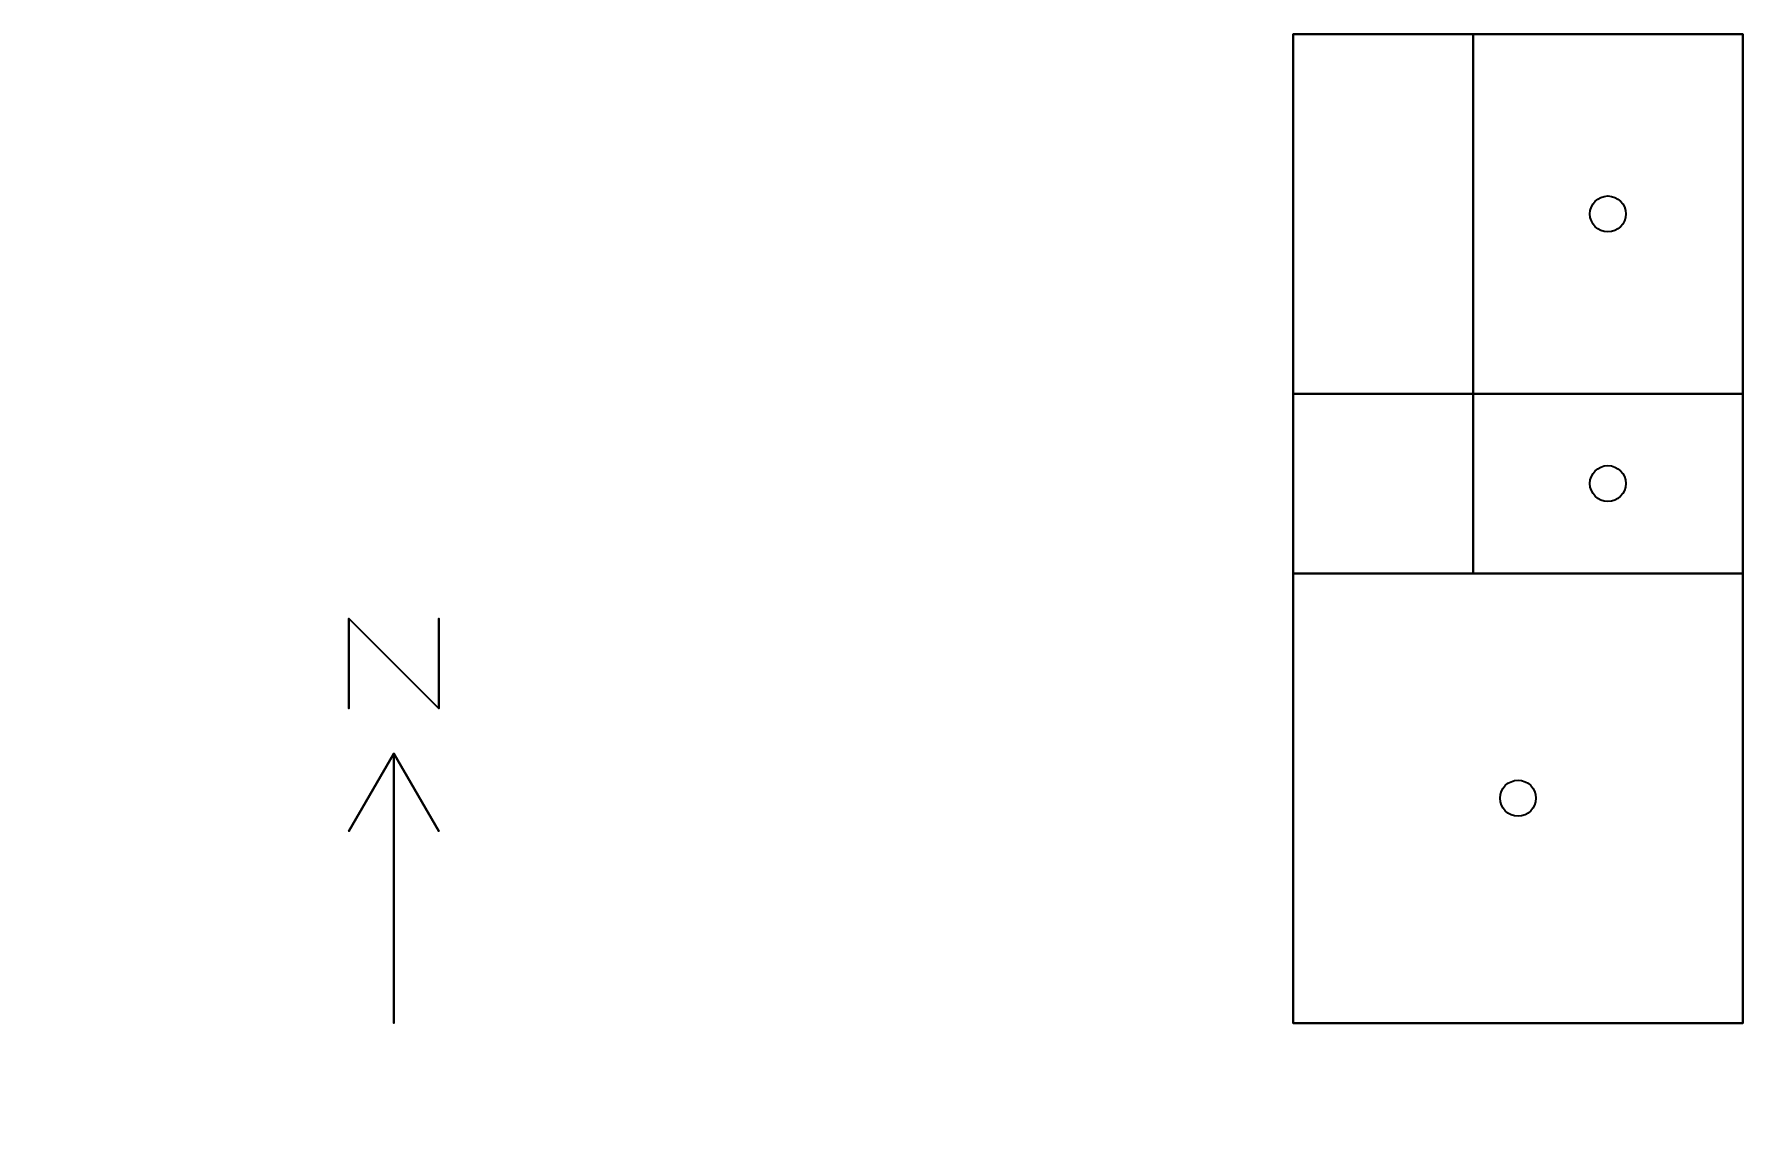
# Model space of a CAD drawing. Header units: metres. Extents: x -10.5 to 8.5, y -6.7 to 5.4.
import ezdxf

# ---------------------------------------------------------------- set-up
doc = ezdxf.new("R2010")
doc.units = ezdxf.units.M

msp = doc.modelspace()

# ---------------------------------------------------------------- linework, layer by layer
at = {"layer": '1', "color": 3}
for points in [[(-7, -1.125, 0.1), (-7, -1.125), (-7, -2.125), (-7, -2.125, 0.1)], [(-7, -1.125, 0.1), (-7, -1.125), (-6, -2.125), (-6, -2.125, 0.1)], [(-6, -1.125, 0.1), (-6, -1.125), (-6, -2.125), (-6, -2.125, 0.1)], [(-6.5, -2.625, 0.1), (-6.5, -2.625), (-7, -3.49103), (-7, -3.49103, 0.1)], [(-6.5, -2.625, 0.1), (-6.5, -2.625), (-6.5, -5.625), (-6.5, -5.625, 0.1)], [(-6.5, -2.625, 0.1), (-6.5, -2.625), (-6, -3.49103), (-6, -3.49103, 0.1)]]:
    msp.add_3dface(points, dxfattribs=at)
at = {"layer": 'BLOCK1_BATHROOM', "color": 10}
msp.add_circle((7, 0.376, 0.9), 0.2, dxfattribs=at)
msp.add_circle((7, 0.376, 0.9), 0.2, dxfattribs=at)
at = {"layer": 'BLOCK1_BATHROOM', "color": 43}
for points in [[(5.5, 1.375, 3.5), (5.5, 1.375), (5.5, -0.6229), (5.5, -0.6229, 3.5)], [(8.5, 1.375, 3.5), (8.5, 1.375), (5.5, 1.375), (5.5, 1.375, 3.5)], [(8.5, -0.6229, 3.5), (8.5, -0.6229), (8.5, 1.375), (8.5, 1.375, 3.5)], [(5.5, -0.6229, 3.5), (5.5, -0.6229), (8.5, -0.6229), (8.5, -0.6229, 3.5)]]:
    msp.add_3dface(points, dxfattribs=at)
at = {"layer": 'BLOCK1_BATHROOM', "color": 8}
msp.add_3dface([(8.5, 1.375), (8.5, -0.6229), (5.5, -0.6229), (5.5, 1.375)], dxfattribs=at)
at = {"layer": 'BLOCK1_BATHROOM', "color": 15}
msp.add_3dface([(5.5, 1.375, 3.5), (5.5, -0.6229, 3.5), (8.5, -0.6229, 3.5), (8.5, 1.375, 3.5)], dxfattribs=at)
at = {"layer": 'BLOCK1_BATHROOM', "color": 143}
msp.add_3dface([(8.5, -0.17035, 2.36), (8.5, -0.17035, 0.94), (8.5, 0.92245, 0.94), (8.5, 0.92245, 2.36)], dxfattribs=at)
at = {"layer": 'BLOCK1_BEDROOM', "color": 10}
msp.add_circle((7, 3.375, 0.9), 0.2, dxfattribs=at)
msp.add_circle((7, 3.375, 0.9), 0.2, dxfattribs=at)
at = {"layer": 'BLOCK1_BEDROOM', "color": 43}
for points in [[(8.5, 5.375, 3.5), (8.5, 5.375), (3.5, 5.375), (3.5, 5.375, 3.5)], [(3.5, 5.375, 3.5), (3.5, 5.375), (3.5, -0.6229), (3.5, -0.6229, 3.5)], [(8.5, 1.375, 3.5), (8.5, 1.375), (8.5, 5.375), (8.5, 5.375, 3.5)], [(5.5, -0.6229, 3.5), (5.5, -0.6229), (5.5, 1.375), (5.5, 1.375, 3.5)], [(5.5, 1.375, 3.5), (5.5, 1.375), (8.5, 1.375), (8.5, 1.375, 3.5)], [(3.5, -0.6229, 3.5), (3.5, -0.6229), (5.5, -0.6229), (5.5, -0.6229, 3.5)]]:
    msp.add_3dface(points, dxfattribs=at)
at = {"layer": 'BLOCK1_BEDROOM', "color": 8}
for points in [[(5.5, 5.375), (5.5, -0.6229), (3.5, -0.6229), (3.5, 5.375)], [(8.5, 5.375), (8.5, 1.375), (5.5, 1.375), (5.5, 5.375)]]:
    msp.add_3dface(points, dxfattribs=at)
at = {"layer": 'BLOCK1_BEDROOM', "color": 15}
for points in [[(3.5, 5.375, 3.5), (3.5, 1.375, 3.5), (8.5, 1.375, 3.5), (8.5, 5.375, 3.5)], [(3.5, 1.375, 3.5), (3.5, -0.6229, 3.5), (5.5, -0.6229, 3.5), (5.5, 1.375, 3.5)]]:
    msp.add_3dface(points, dxfattribs=at)
at = {"layer": 'BLOCK1_BEDROOM', "color": 143}
for points in [[(7.20891, 5.375, 2.36), (7.20891, 5.375, 0.94), (4.43609, 5.375, 0.94), (4.43609, 5.375, 2.36)], [(8.5, 2.12842, 2.36), (8.5, 2.12842, 0.94), (8.5, 4.26658, 0.94), (8.5, 4.26658, 2.36)]]:
    msp.add_3dface(points, dxfattribs=at)
at = {"layer": 'BLOCK1_KITCHEN', "color": 10}
msp.add_circle((6, -3.124, 0.9), 0.2, dxfattribs=at)
msp.add_circle((6, -3.124, 0.9), 0.2, dxfattribs=at)
at = {"layer": 'BLOCK1_KITCHEN', "color": 43}
for points in [[(5.5, -0.6229, 3.5), (5.5, -0.6229), (3.5, -0.6229), (3.5, -0.6229, 3.5)], [(3.5, -0.6229, 3.5), (3.5, -0.6229), (3.5, -5.625), (3.5, -5.625, 3.5)], [(8.5, -0.6229, 3.5), (8.5, -0.6229), (5.5, -0.6229), (5.5, -0.6229, 3.5)], [(8.5, -5.625, 3.5), (8.5, -5.625), (8.5, -0.6229), (8.5, -0.6229, 3.5)], [(3.5, -5.625, 3.5), (3.5, -5.625), (8.5, -5.625), (8.5, -5.625, 3.5)]]:
    msp.add_3dface(points, dxfattribs=at)
at = {"layer": 'BLOCK1_KITCHEN', "color": 8}
msp.add_3dface([(8.5, -0.6229), (8.5, -5.625), (3.5, -5.625), (3.5, -0.6229)], dxfattribs=at)
at = {"layer": 'BLOCK1_KITCHEN', "color": 15}
msp.add_3dface([(3.5, -0.6229, 3.5), (3.5, -5.625, 3.5), (8.5, -5.625, 3.5), (8.5, -0.6229, 3.5)], dxfattribs=at)
at = {"layer": 'BLOCK1_KITCHEN', "color": 143}
for points in [[(8.5, -4.33353, 2.36), (8.5, -4.33353, 0.94), (8.5, -1.55937, 0.94), (8.5, -1.55937, 2.36)], [(4.43609, -5.625, 2.36), (4.43609, -5.625, 0.94), (7.20891, -5.625, 0.94), (7.20891, -5.625, 2.36)]]:
    msp.add_3dface(points, dxfattribs=at)

doc.saveas('drawing.dxf')
